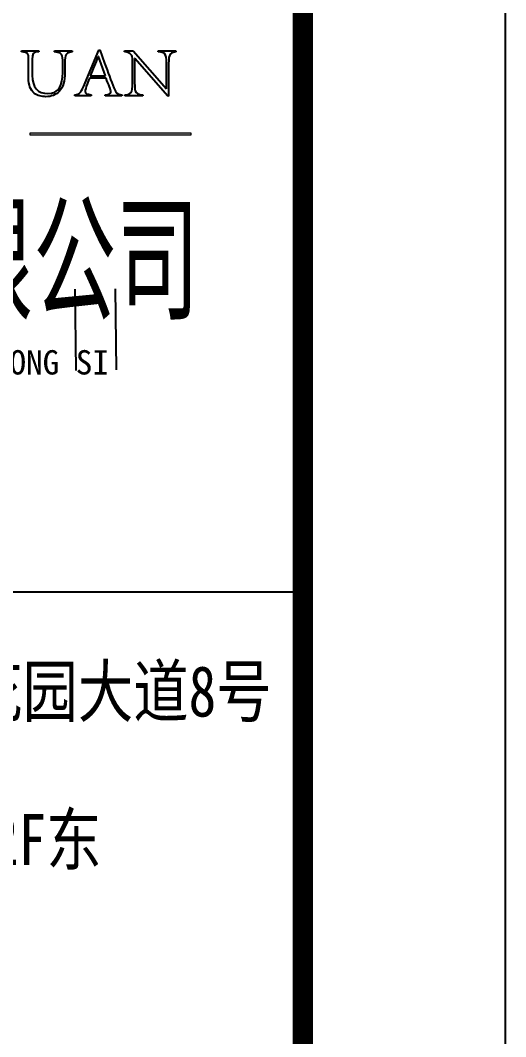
# Model space of a CAD drawing. Extents: x -266287 to 275962, y -324567 to 363765.
# Drawn here: x 264000 to 275962, y 308219 to 333280 of the extents above; entities that cross this region are included whole.
import ezdxf

# ---------------------------------------------------------------- set-up
doc = ezdxf.new("R2010")
doc.units = 0
doc.header["$LTSCALE"] = 1000
doc.linetypes.add('8522', pattern=[4, 2, 2, 0])
doc.layers.get('0').update_dxf_attribs({"linetype": 'CONTINUOUS'})
for name, color, linetype in [('0-TK', 4, 'CONTINUOUS'), ('PUB_TITLE', 4, 'CONTINUOUS'), ('图层 1', 7, 'CONTINUOUS'), ('图层1', 251, 'CONTINUOUS')]:
    doc.layers.add(name, color=color, linetype=linetype)
doc.styles.add('-黑体', font='simhei.ttf', dxfattribs={"width": 0.8})

# ---------------------------------------------------------------- blocks, each defined once
blk = doc.blocks.new('9410')
for points in [[(-0.5, 2), (-0.5, 0)], [(0.5, 2), (0.5, 0)]]:
    blk.add_lwpolyline(points)

msp = doc.modelspace()

# ---------------------------------------------------------------- hatches: boundary and pattern name
msp.add_hatch(color=256).paths.add_polyline_path([(264240.698, 330504.23039), (268203.50521, 330504.23039), (268203.50521, 330450.65916), (264240.698, 330450.65916)])

# ---------------------------------------------------------------- linework, layer by layer
at = {"lineweight": 0}
for p, q in [((264240.698, 330504.23039), (268203.50521, 330504.23039)), ((264240.698, 330450.65916), (264240.698, 330504.23039)), ((268203.50521, 330450.65916), (264240.698, 330450.65916))]:
    msp.add_line(p, q, dxfattribs=at)
for points in [[(264031.32232, 332501.78288), (264031.32232, 332501.78288), (264031.32232, 332526.58757), (264031.32232, 332526.58757)], [(264031.32232, 332526.58757), (264031.32232, 332526.58757), (264457.82515, 332526.58757), (264457.82515, 332526.58757)], [(264202.97421, 332317.72866), (264202.97421, 332470.00188), (264188.84932, 332487.65799), (264031.32232, 332501.78288)], [(264202.97421, 331870.0385), (264202.97421, 331870.0385), (264202.97421, 332317.72866), (264202.97421, 332317.72866)], [(264457.82515, 332501.78288), (264307.44673, 332498.25166), (264295.04438, 332459.32208), (264295.04438, 332317.72866)], [(264295.04438, 332317.72866), (264295.04438, 332317.72866), (264295.04438, 331924.90164), (264295.04438, 331924.90164)], [(264457.82515, 332526.58757), (264457.82515, 332526.58757), (264457.82515, 332501.78288), (264457.82515, 332501.78288)], [(264841.86716, 332501.78288), (264841.86716, 332501.78288), (264841.86716, 332526.58757), (264841.86716, 332526.58757)], [(264841.86716, 332526.58757), (264841.86716, 332526.58757), (265277.15498, 332526.58757), (265277.15498, 332526.58757)], [(265032.98384, 332402.65026), (265020.58149, 332459.32208), (264965.71835, 332489.46667), (264841.86716, 332501.78288)], [(265047.10873, 332084.15118), (265047.10873, 332277.07653), (265045.38618, 332349.59579), (265032.98384, 332402.65026)], [(265112.56554, 332404.45893), (265103.78055, 332349.59579), (265094.90943, 332278.79908), (265094.90943, 332084.15118)], [(265277.15498, 332501.78288), (265179.83103, 332491.18921), (265121.43666, 332459.32208), (265112.56554, 332404.45893)], [(265277.15498, 332526.58757), (265277.15498, 332526.58757), (265277.15498, 332501.78288), (265277.15498, 332501.78288)], [(265554.74355, 331643.52347), (265554.74355, 331643.52347), (265938.78557, 332544.24368), (265938.78557, 332544.24368)], [(265921.12945, 332388.52537), (265850.33274, 332231.0845), (265781.25858, 332062.96384), (265724.67288, 331914.30797)], [(265924.66068, 332388.52537), (265924.66068, 332388.52537), (265921.12945, 332388.52537), (265921.12945, 332388.52537)], [(266096.31256, 331914.30797), (266096.31256, 331914.30797), (265924.66068, 332388.52537), (265924.66068, 332388.52537)], [(265938.78557, 332544.24368), (265938.78557, 332544.24368), (265960.05903, 332553.1148), (265960.05903, 332553.1148)], [(265960.05903, 332553.1148), (265960.05903, 332553.1148), (266078.57032, 332225.74461), (266078.57032, 332225.74461)], [(266565.10393, 332501.78288), (266565.10393, 332501.78288), (266565.10393, 332526.58757), (266565.10393, 332526.58757)], [(266565.10393, 332526.58757), (266565.10393, 332526.58757), (266782.74783, 332526.58757), (266782.74783, 332526.58757)], [(266726.07601, 332436.32607), (266696.01756, 332471.72442), (266658.89665, 332491.18921), (266565.10393, 332501.78288)], [(266766.81427, 332248.74062), (266766.81427, 332406.26761), (266757.94315, 332397.39649), (266726.07601, 332436.32607)], [(266782.74783, 332526.58757), (266782.74783, 332526.58757), (267600.26899, 331592.19155), (267600.26899, 331592.19155)], [(266819.86874, 332335.4709), (266819.86874, 332335.4709), (266816.33751, 332335.4709), (266816.33751, 332335.4709)], [(266816.33751, 332335.4709), (266816.33751, 332335.4709), (266816.33751, 331864.6986), (266816.33751, 331864.6986)], [(267635.66735, 331406.32864), (267635.66735, 331406.32864), (266819.86874, 332335.4709), (266819.86874, 332335.4709)], [(267396.8361, 332501.78288), (267396.8361, 332501.78288), (267396.8361, 332526.58757), (267396.8361, 332526.58757)], [(267396.8361, 332526.58757), (267396.8361, 332526.58757), (267835.65514, 332526.58757), (267835.65514, 332526.58757)], [(267605.60889, 332096.55353), (267605.60889, 332441.57984), (267603.88634, 332487.65799), (267396.8361, 332501.78288)], [(267672.87438, 332407.99016), (267656.94081, 332353.21314), (267655.13214, 332262.95164), (267655.13214, 332096.55353)], [(267835.65514, 332501.78288), (267733.07742, 332492.91176), (267688.80795, 332459.32208), (267672.87438, 332407.99016)], [(267835.65514, 332526.58757), (267835.65514, 332526.58757), (267835.65514, 332501.78288), (267835.65514, 332501.78288)], [(265047.10873, 331990.35846), (265047.10873, 331990.35846), (265047.10873, 332084.15118), (265047.10873, 332084.15118)], [(265094.90943, 332084.15118), (265094.90943, 332084.15118), (265094.90943, 331999.22958), (265094.90943, 331999.22958)], [(266078.57032, 332225.74461), (266159.9607, 332004.56948), (266239.62853, 331783.30822), (266306.89402, 331613.37888)], [(266766.81427, 331864.6986), (266766.81427, 331864.6986), (266766.81427, 332248.74062), (266766.81427, 332248.74062)], [(267605.60889, 331592.19155), (267605.60889, 331592.19155), (267605.60889, 332096.55353), (267605.60889, 332096.55353)], [(267655.13214, 332096.55353), (267655.13214, 332096.55353), (267655.13214, 331406.32864), (267655.13214, 331406.32864)], [(264342.84508, 331486.08261), (264250.77491, 331560.32441), (264202.97421, 331670.0507), (264202.97421, 331870.0385)], [(265094.90943, 331999.22958), (265094.90943, 331778.05445), (265064.85097, 331634.65235), (264955.12468, 331521.39483)], [(266112.24613, 331857.63615), (266112.24613, 331857.63615), (265703.39942, 331857.63615), (265703.39942, 331857.63615)], [(265724.67288, 331914.30797), (265724.67288, 331914.30797), (266096.31256, 331914.30797), (266096.31256, 331914.30797)], [(266747.34948, 331535.51973), (266761.47437, 331588.66032), (266766.81427, 331685.98427), (266766.81427, 331864.6986)], [(266816.33751, 331864.6986), (266818.14619, 331685.98427), (266819.86874, 331588.66032), (266832.27108, 331539.13708)], [(265342.43954, 331443.53568), (265466.29072, 331468.34036), (265489.28673, 331484.1878), (265554.74355, 331643.52347)], [(266306.89402, 331613.37888), (266359.94849, 331482.46525), (266374.15951, 331463.00047), (266498.01069, 331443.53568)], [(267600.26899, 331592.19155), (267600.26899, 331592.19155), (267605.60889, 331592.19155), (267605.60889, 331592.19155)], [(265342.43954, 331418.73099), (265342.43954, 331418.73099), (265342.43954, 331443.53568), (265342.43954, 331443.53568)], [(265744.13767, 331418.73099), (265744.13767, 331418.73099), (265342.43954, 331418.73099), (265342.43954, 331418.73099)], [(265744.13767, 331443.53568), (265744.13767, 331443.53568), (265744.13767, 331418.73099), (265744.13767, 331418.73099)], [(266092.78134, 331418.73099), (266092.78134, 331418.73099), (266092.78134, 331443.53568), (266092.78134, 331443.53568)], [(266498.01069, 331418.73099), (266498.01069, 331418.73099), (266092.78134, 331418.73099), (266092.78134, 331418.73099)], [(266498.01069, 331443.53568), (266498.01069, 331443.53568), (266498.01069, 331418.73099), (266498.01069, 331418.73099)], [(266579.22882, 331443.53568), (266683.61521, 331450.59812), (266733.22459, 331486.08261), (266747.34948, 331535.51973)], [(266579.22882, 331418.73099), (266579.22882, 331418.73099), (266579.22882, 331443.53568), (266579.22882, 331443.53568)], [(267019.85653, 331418.73099), (267019.85653, 331418.73099), (266579.22882, 331418.73099), (266579.22882, 331418.73099)], [(266832.27108, 331539.13708), (266848.20465, 331484.1878), (266901.25912, 331452.4068), (267019.85653, 331443.53568)], [(267019.85653, 331443.53568), (267019.85653, 331443.53568), (267019.85653, 331418.73099), (267019.85653, 331418.73099)], [(267655.13214, 331406.32864), (267655.13214, 331406.32864), (267635.66735, 331406.32864), (267635.66735, 331406.32864)]]:
    msp.add_open_spline(points, degree=3)
for points, knots in [([(264295.04438, 331924.90164), (264295.04438, 331611.65634), (264438.36036, 331473.68026), (264677.27773, 331473.68026), (264949.78478, 331473.68026), (265045.38618, 331682.45305), (265047.10873, 331990.35846)], [11, 11, 11, 11, 12, 12, 12, 13, 13, 13, 13]), ([(265703.39942, 331857.63615), (265685.7433, 331824.04647), (265597.29048, 331585.1291), (265597.29048, 331530.26595), (265597.29048, 331470.06291), (265645.00505, 331459.46924), (265744.13767, 331443.53568)], [3, 3, 3, 3, 4, 4, 4, 5, 5, 5, 5]), ([(266092.78134, 331443.53568), (266193.63651, 331457.66057), (266230.75741, 331468.34036), (266230.75741, 331510.80117), (266230.75741, 331556.79319), (266177.70294, 331694.85539), (266112.24613, 331857.63615)], [0, 0, 0, 0, 1, 1, 1, 2, 2, 2, 2]), ([(264955.12468, 331521.39483), (264877.26552, 331443.53568), (264755.13689, 331397.54365), (264631.2857, 331397.54365), (264526.81318, 331397.54365), (264424.23546, 331420.53966), (264342.84508, 331486.08261)], [1, 1, 1, 1, 2, 2, 2, 3, 3, 3, 3])]:
    msp.add_open_spline(points, degree=3, knots=knots)
at = {"layer": '0-TK'}
msp.add_line((249914.28571, 319186.4292), (270961.55994, 319186.4292), dxfattribs=at)
at = {"layer": 'PUB_TITLE', "color": 7}
msp.add_lwpolyline([(-21038.44006, 153765.05878), (275961.55994, 153765.05878), (275961.55994, 363765.05878), (-21038.44006, 363765.05878)], close=True, dxfattribs=at)
at = {"layer": 'PUB_TITLE', "const_width": 500}
msp.add_lwpolyline([(-8538.44006, 158765.05878), (270961.55994, 158765.05878), (270961.55994, 358765.05878), (-8538.44006, 358765.05878)], close=True, dxfattribs=at)
at = {"layer": '图层 1', "lineweight": 0}
msp.add_line((268203.50521, 330504.23039), (268203.50521, 330450.65916), dxfattribs=at)

# ---------------------------------------------------------------- block references
at = {"layer": '图层1', "linetype": '8522', "xscale": 999.9999999999999, "yscale": 1000, "zscale": 1000, "rotation": 0.6726110424307647}
msp.add_blockref('9410', (265864.38498, 324655.05485, 184334.67701), dxfattribs=at)

# ---------------------------------------------------------------- texts
at = {"style": '-黑体'}
for s, height, width, p in [('工程设计有限公司', 2500, 0.6, (252040.73014, 326151.27466)), ('地址：合肥市包河区花园大道8号', 1250, 0.8, (250415.45749, 316113.13892)), ('荣信商务中心12F东', 1250, 0.8, (254411.90901, 312455.94216))]:
    msp.add_text(s, height=height, dxfattribs=dict(at, width=width)).set_placement(p)
msp.add_text(' GONG CHENG SHE JI YOU XIAN GONG SI ', height=600, dxfattribs=at).set_placement((251897.70646, 324546.79347))

doc.saveas('drawing.dxf')
